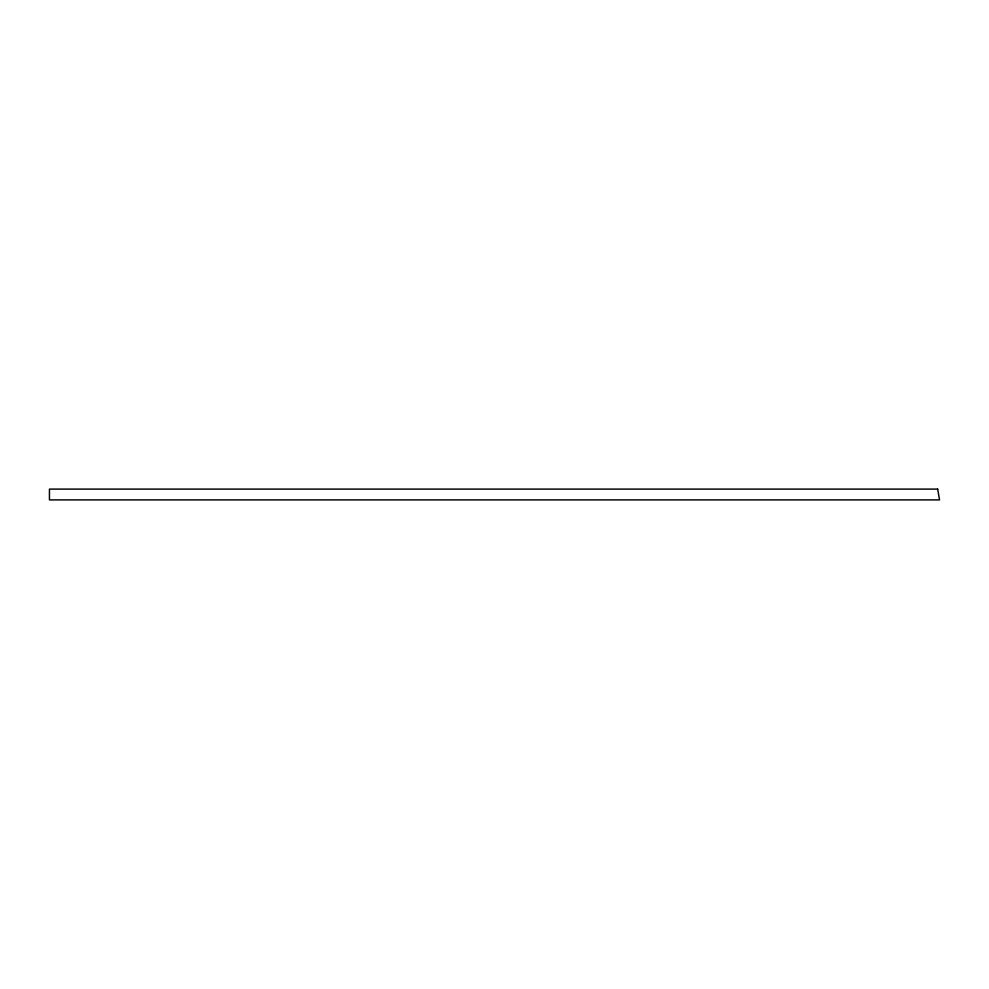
<?xml version="1.0" encoding="UTF-8"?>
<svg xmlns="http://www.w3.org/2000/svg" width="989" height="989" viewBox="0 0 989 989"><rect width="100%" height="100%" fill="white"/><g stroke="black" fill="none" stroke-linecap="round" stroke-linejoin="round"><path stroke-width="1.48" d="M937.659 489.098L49.45 489.098L49.45 499.902L939.55 499.902L937.659 489.098"/></g></svg>
